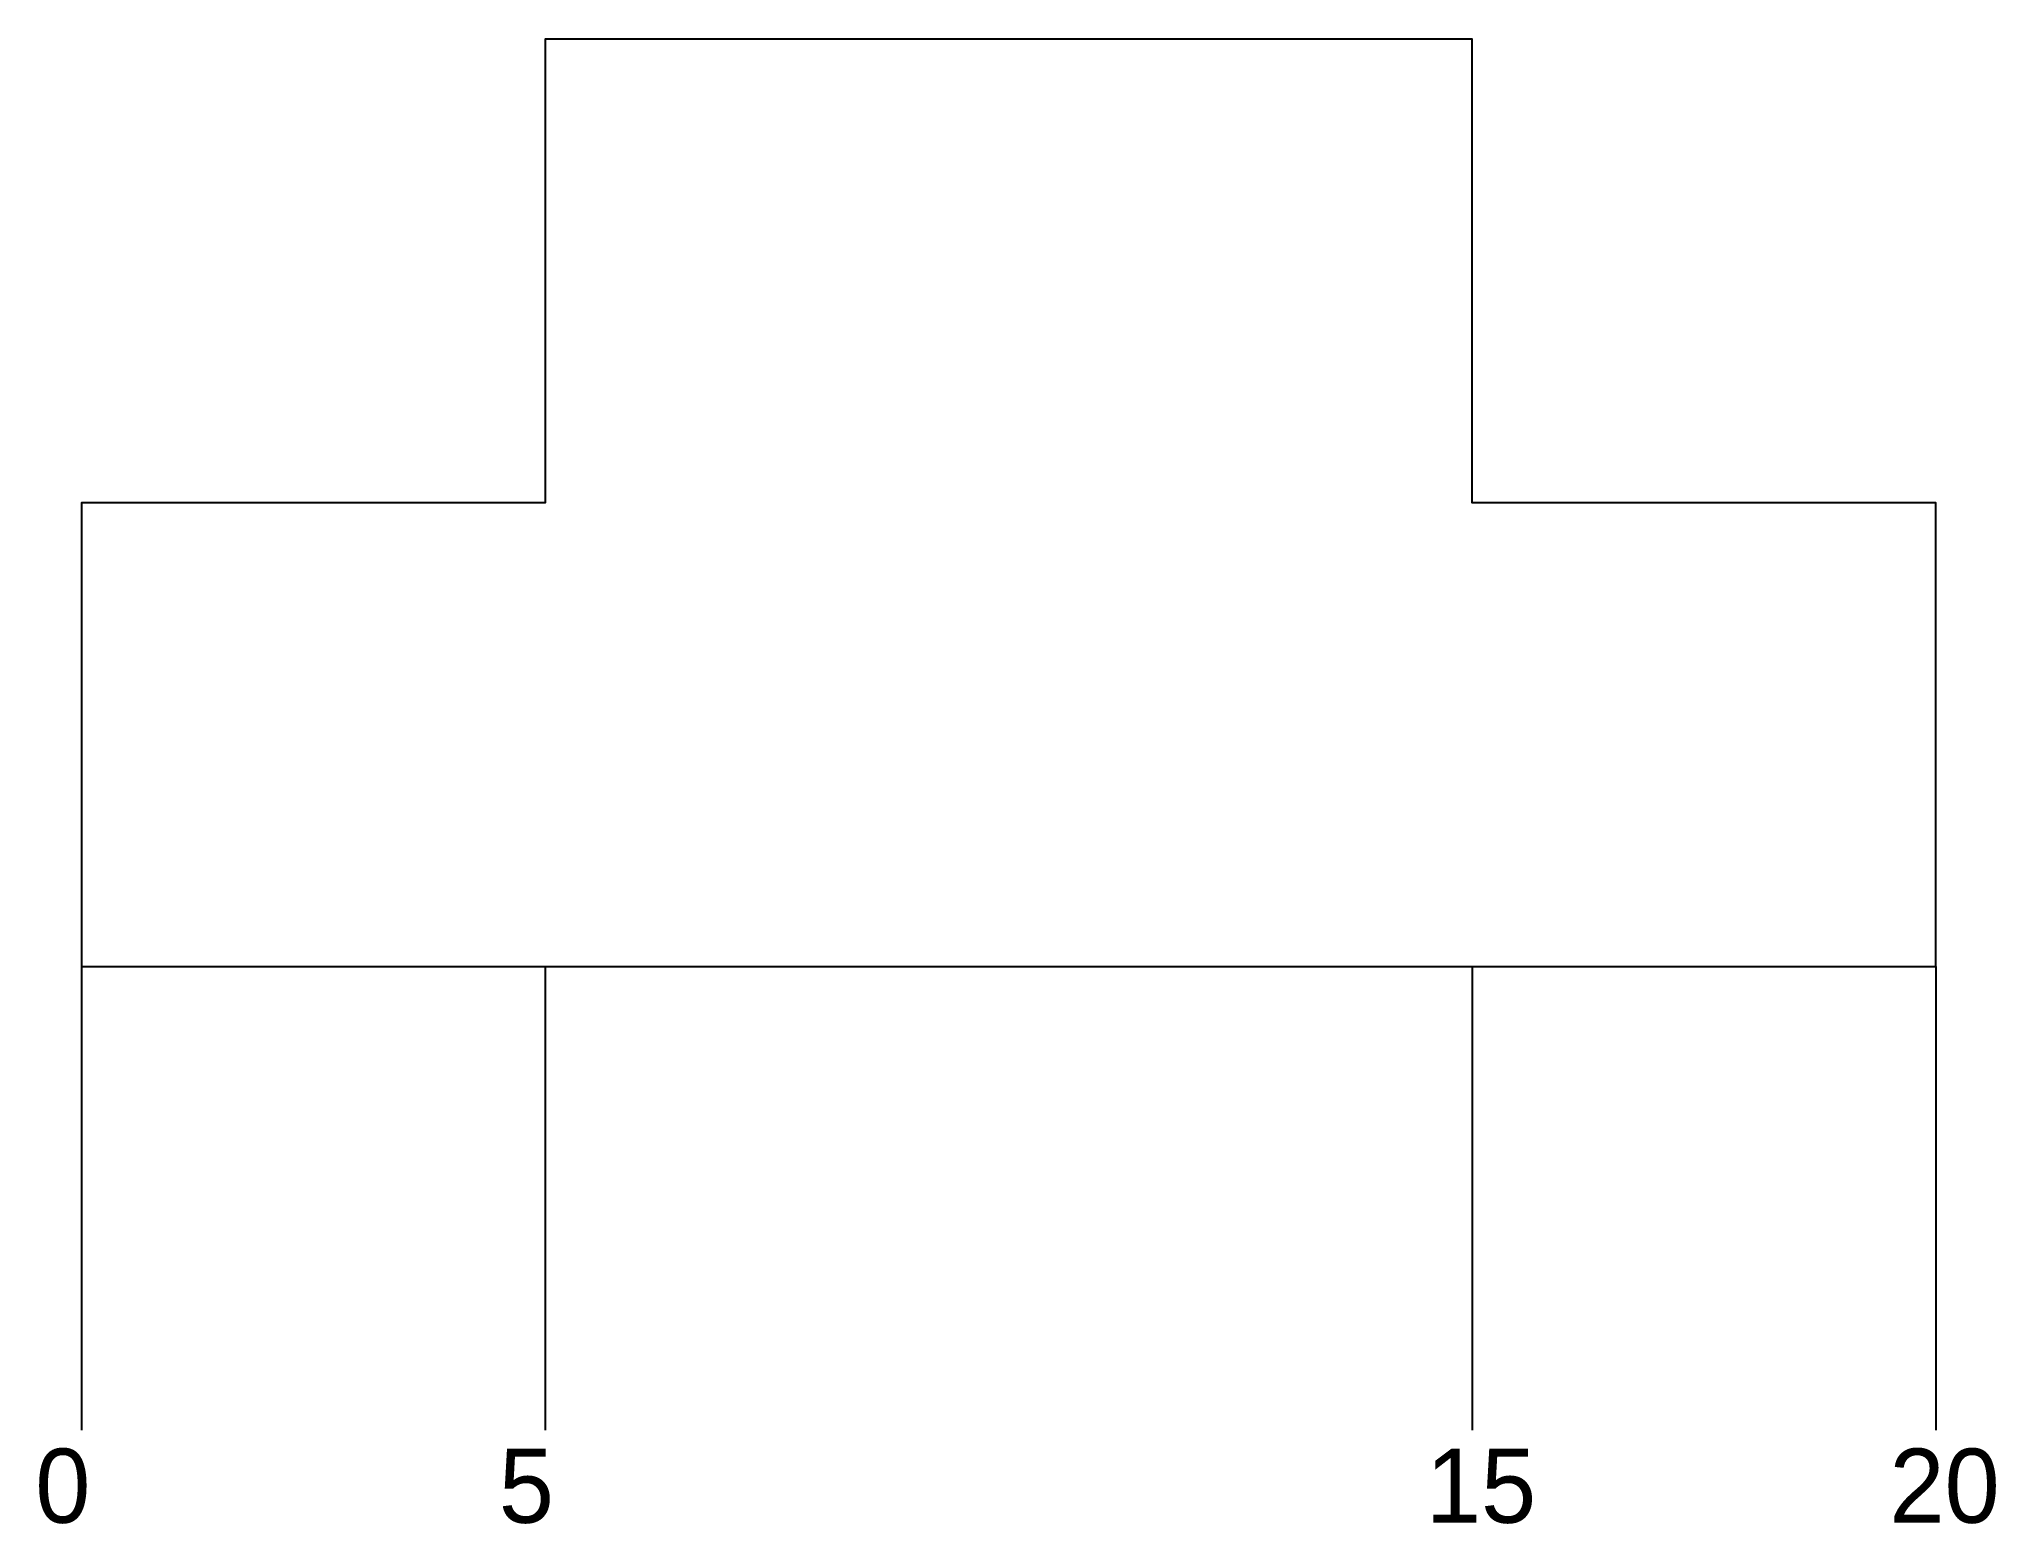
# Model space of a CAD drawing. Header units: metres. Extents: x -0.5 to 20.6, y -6 to 10.
import ezdxf

# ---------------------------------------------------------------- set-up
doc = ezdxf.new("R2010")
doc.units = ezdxf.units.M

msp = doc.modelspace()

# ---------------------------------------------------------------- linework, layer by layer
for p, q in [((0, 0), (0, -5)), ((5, 0), (5, -5)), ((15, 0), (15, -5)), ((20, 0), (20, -5))]:
    msp.add_line(p, q)
msp.add_lwpolyline([(0, 0), (20, 0), (20, 5), (15, 5), (15, 10), (5, 10), (5, 5), (0, 5), (0, 0)])

# ---------------------------------------------------------------- texts
for s, p in [('0', (-0.5, -6)), ('5', (4.5, -6)), ('15', (14.5, -6)), ('20', (19.5, -6))]:
    msp.add_text(s, height=0.8).set_placement(p)

doc.saveas('drawing.dxf')
